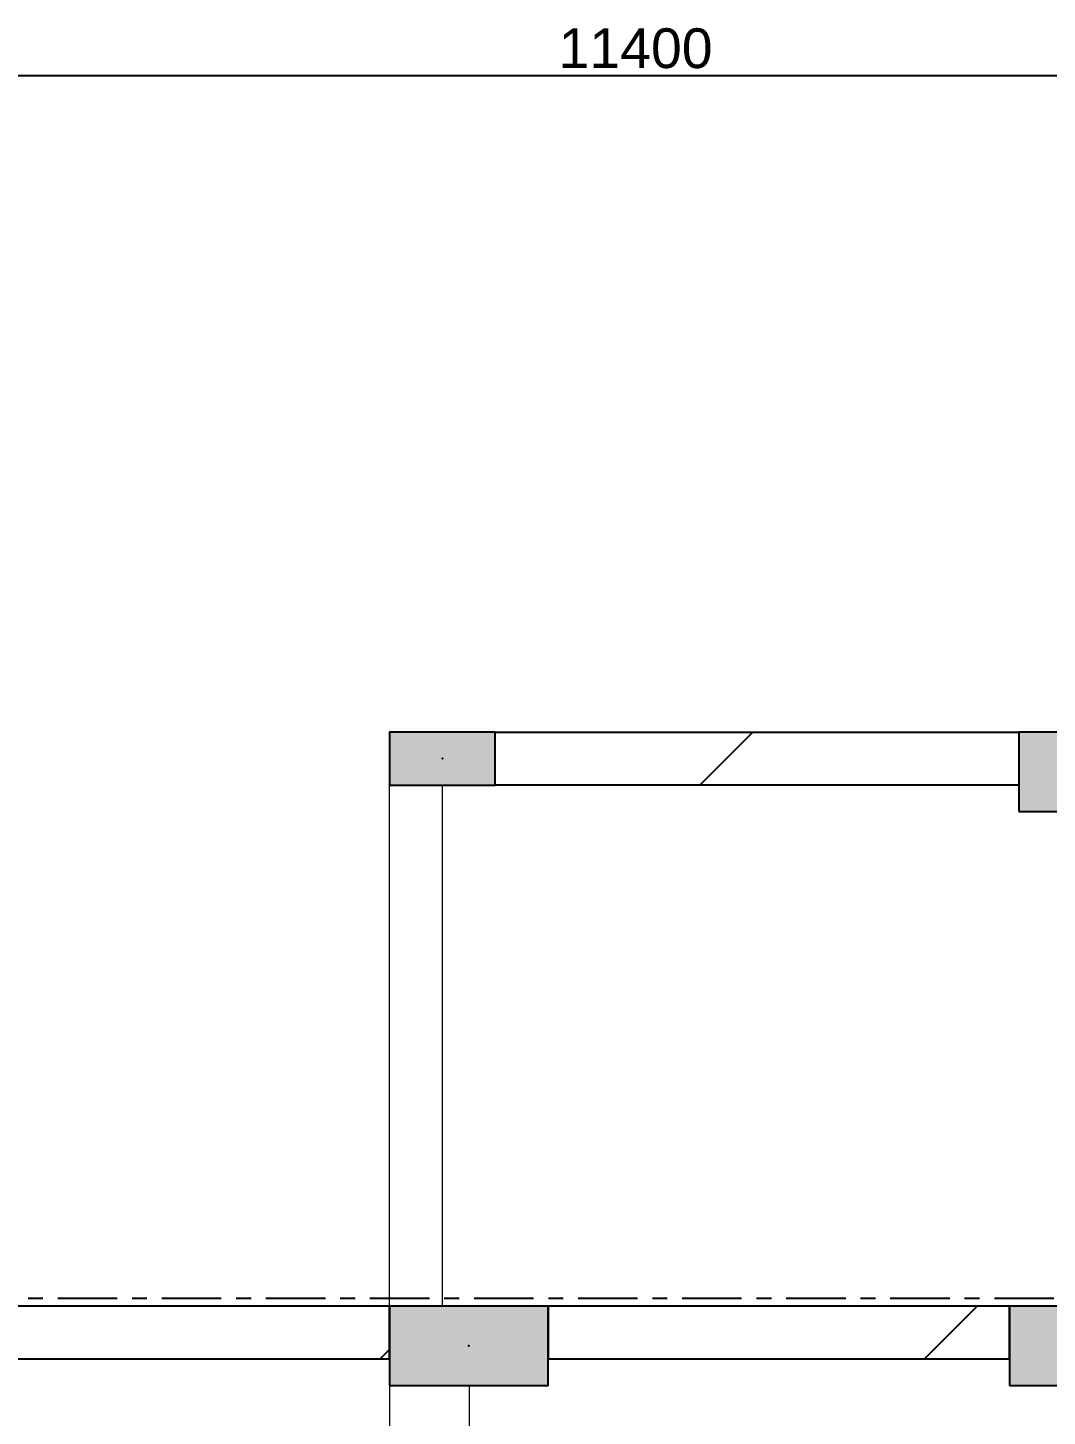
# Model space of a CAD drawing. Header units: millimetres. Extents: x -153298 to 620751, y -313239 to 250031.
# Drawn here: x 35633 to 39490, y 171413 to 176663 of the extents above; entities that cross this region are included whole.
import ezdxf
from ezdxf.enums import TextEntityAlignment as Align

# ---------------------------------------------------------------- set-up
doc = ezdxf.new("R2010")
doc.units = ezdxf.units.MM
for name, pattern in [('CENTER', [2, 1.25, -0.25, 0.25, -0.25]), ('TA_GL_000.90000', [2.475, 0.9, -0.225, 0.225, -0.225, 0.9]), ('XKITLINE00', [0])]:
    doc.linetypes.add(name, pattern=pattern)
doc.layers.get('DEFPOINTS').update_dxf_attribs({"color": 250})
for name, color, linetype in [('000 - 0_SYM_DWG_GRIDLINE_MAIN_COLOR_251', 251, 'Continuous'), ('000 - 0_SYM_DWG_SLOPE-SYM_TEXT_COLOR_3', 3, 'Continuous'), ('000 - CONCRETE_COL_HATCH_', 251, 'Continuous'), ('000 - CONCRETE_WALL_CUT_COLOR_2', 2, 'Continuous'), ('000 - CONCRETE_WALL_HATCH_', 251, 'Continuous'), ('000 - CONCRETE_WALL_WIPEOUT_', 250, 'Continuous'), ('000 - D I M', 1, 'Continuous'), ('000 - EXISTING_COLUMN_CUT_COLOR_5', 5, 'Continuous'), ('000 - EXISTING_CONCRETE_MAIN_COLOR_1', 1, 'Continuous'), ('000 - GRID', 251, 'CENTER')]:
    doc.layers.add(name, color=color, linetype=linetype)
doc.styles.add('ARIAL', font='arial.ttf')
doc.styles.add('FAMELINE_FOR_CKST', font='arial.ttf')
doc.styles.add('TA', font='', dxfattribs={"height": 4.5})
doc.styles.get('TA').set_extended_font_data('Cordia New')
doc.dimstyles.new('FAMELINE-CKST_C-C', dxfattribs={"dimtxt": 0.3, "dimasz": 0.15, "dimexe": 0.1, "dimexo": 0.1, "dimgap": 0.05, "dimtad": 1, "dimzin": 0, "dimdsep": 46, "dimtxsty": 'FAMELINE_FOR_CKST', "dimblk": 'ORIGIN', "dimblk1": 'ORIGIN', "dimblk2": 'ORIGIN', "dimsah": 1, "dimcen": 0.1, "dimdle": 0.1, "dimclrd": 256, "dimclre": 256, "dimclrt": 3, "dimadec": 0, "dimazin": 0, "dimtfac": 1, "dimtix": 1, "dimtmove": 2, "dimatfit": 3, "dimfxl": 1, "dimtolj": 1, "dimtzin": 0, "dimlwd": -1, "dimlwe": -1, "dimarcsym": 0})

# ---------------------------------------------------------------- blocks, each defined once
blk = doc.blocks.new('*A21352055')
at = {"layer": '000 - EXISTING_CONCRETE_MAIN_COLOR_1', "linetype": 'XKITLINE00', "lineweight": 0}
for p, q in [((491.350427, 182.099934), (507.198427, 182.099934)), ((491.350427, 180.499934), (507.198427, 180.499934))]:
    blk.add_line(p, q, dxfattribs=at)
blk = doc.blocks.new('*A21872107')
at = {"layer": '000 - EXISTING_CONCRETE_MAIN_COLOR_1', "linetype": 'XKITLINE00', "lineweight": 0}
for p, q in [((488.160418, 140.179979), (488.160418, 162.339977)), ((490.560418, 162.339977), (490.560418, 140.179979)), ((490.560418, 140.179979), (490.550408, 140.179979))]:
    blk.add_line(p, q, dxfattribs=at)
blk = doc.blocks.new('*A23382258')
at = {"layer": '000 - EXISTING_CONCRETE_MAIN_COLOR_1', "linetype": 'XKITLINE00', "lineweight": 0}
for p, q in [((488.150427, 164.739977), (488.150427, 180.499934)), ((489.750427, 164.739977), (489.750427, 180.499934))]:
    blk.add_line(p, q, dxfattribs=at)
blk = doc.blocks.new('*A23412261')
at = {"layer": '000 - EXISTING_CONCRETE_MAIN_COLOR_1', "linetype": 'XKITLINE00', "lineweight": 0}
for p, q in [((442.008418, 164.739977), (488.150427, 164.739977)), ((492.950427, 164.739977), (506.918427, 164.739977)), ((442.008418, 163.139977), (488.150427, 163.139977)), ((492.950427, 163.139977), (506.918427, 163.139977))]:
    blk.add_line(p, q, dxfattribs=at)
blk = doc.blocks.new('*U4810')
at = {"layer": '000 - CONCRETE_COL_HATCH_'}
h = blk.add_hatch(dxfattribs=at)
h.set_pattern_fill('AR-CONC', color=256, scale=0.5)
h.set_pattern_definition([(50, (-4e-21, 0), (3.5863, -0.31376), [0.375, -4.125]), (355, (-4e-21, 0), (-0.693757, 3.76096), [0.3, -3.3]), (100.4514, (0.299, -0.026), (2.892544, 3.4472), [0.3187, -3.50571]), (46.1842, (-4e-21, 1), (5.336207, -0.827596), [0.5625, -6.1875]), (96.6356, (0.4447, 0.931), (4.67331, 4.87059), [0.47805, -5.25857]), (351.1842, (-4e-21, 1), (4.67331, 4.87059), [0.45, -4.95]), (21, (0.5, 0.75), (2.984535, -2.013094), [0.375, -4.125]), (326, (0.5, 0.75), (1.216577, 3.62575), [0.3, -3.3]), (71.4514, (0.7487, 0.5822), (4.201112, 1.612656), [0.3187, -3.50571]), (37.5, (-4e-21, 0), (0.0607993, 1.6644693), [0, -3.26, 0, -3.35, 0, -3.3125]), (7.5, (-4e-21, 0), (1.315348, 1.972059), [0, -1.91, 0, -3.185, 0, -1.2625]), (327.5, (-1.115, 0), (2.669112, -0.1127744), [0, -1.25, 0, -3.9, 0, -5.175]), (317.5, (-1.615, 0), (2.915931, 0.500525), [0, -1.625, 0, -2.59, 0, -3.675])])
h.paths.add_polyline_path([(-300, -150), (300, -150), (300, 150), (-300, 150)])
blk.add_point((0, 0))
at = {"layer": '000 - EXISTING_COLUMN_CUT_COLOR_5'}
blk.add_lwpolyline([(-300, -150), (300, -150), (300, 150), (-300, 150)], close=True, dxfattribs=at)
blk = doc.blocks.new('*U4811')
at = {"layer": '000 - CONCRETE_COL_HATCH_'}
h = blk.add_hatch(dxfattribs=at)
h.set_pattern_fill('AR-CONC', color=256, scale=0.5)
h.set_pattern_definition([(50, (0, -1e-14), (3.5863, -0.31376), [0.375, -4.125]), (355, (0, -1e-14), (-0.693757, 3.76096), [0.3, -3.3]), (100.4514, (0.299, -0.026), (2.892544, 3.4472), [0.3187, -3.50571]), (46.1842, (0, 1), (5.33621, -0.8276), [0.5625, -6.1875]), (96.6356, (0.4447, 0.931), (4.67331, 4.87059), [0.47805, -5.25857]), (351.1842, (0, 1), (4.67331, 4.87059), [0.45, -4.95]), (21, (0.5, 0.75), (2.984535, -2.013094), [0.375, -4.125]), (326, (0.5, 0.75), (1.216577, 3.62575), [0.3, -3.3]), (71.4514, (0.7487, 0.5822), (4.20111, 1.612656), [0.3187, -3.50571]), (37.5, (0, -1e-14), (0.060799, 1.664469), [0, -3.26, 0, -3.35, 0, -3.3125]), (7.5, (0, -1e-14), (1.315348, 1.972059), [0, -1.91, 0, -3.185, 0, -1.2625]), (327.5, (-1.115, -1e-14), (2.669112, -0.112774), [0, -1.25, 0, -3.9, 0, -5.175]), (317.5, (-1.615, -1e-14), (2.91593, 0.500525), [0, -1.625, 0, -2.59, 0, -3.675])])
h.paths.add_polyline_path([(-200, -100), (200, -100), (200, 100), (-200, 100)])
blk.add_point((0, 0))
at = {"layer": '000 - EXISTING_COLUMN_CUT_COLOR_5'}
blk.add_lwpolyline([(-200, -100), (200, -100), (200, 100), (-200, 100)], close=True, dxfattribs=at)
blk = doc.blocks.new('*U4812')
at = {"layer": '000 - CONCRETE_COL_HATCH_'}
h = blk.add_hatch(dxfattribs=at)
h.set_pattern_fill('AR-CONC', color=256, scale=0.5)
h.set_pattern_definition([(50, (-3e-21, 3e-21), (3.5863, -0.31376), [0.375, -4.125]), (355, (-3e-21, 3e-21), (-0.693757, 3.76096), [0.3, -3.3]), (100.4514, (0.299, -0.026), (2.892544, 3.4472), [0.3187, -3.50571]), (46.1842, (-3e-21, 1), (5.336207, -0.827596), [0.5625, -6.1875]), (96.6356, (0.4447, 0.931), (4.67331, 4.87059), [0.47805, -5.25857]), (351.1842, (-3e-21, 1), (4.67331, 4.87059), [0.45, -4.95]), (21, (0.5, 0.75), (2.984535, -2.013094), [0.375, -4.125]), (326, (0.5, 0.75), (1.216577, 3.62575), [0.3, -3.3]), (71.4514, (0.7487, 0.5822), (4.201112, 1.612656), [0.3187, -3.50571]), (37.5, (-3e-21, 3e-21), (0.0607993, 1.6644693), [0, -3.26, 0, -3.35, 0, -3.3125]), (7.5, (-3e-21, 3e-21), (1.315348, 1.972059), [0, -1.91, 0, -3.185, 0, -1.2625]), (327.5, (-1.115, 3e-21), (2.669112, -0.1127744), [0, -1.25, 0, -3.9, 0, -5.175]), (317.5, (-1.615, 3e-21), (2.915931, 0.500525), [0, -1.625, 0, -2.59, 0, -3.675])])
h.paths.add_polyline_path([(-300, -150), (300, -150), (300, 150), (-300, 150)])
blk.add_point((0, 0))
at = {"layer": '000 - EXISTING_COLUMN_CUT_COLOR_5'}
blk.add_lwpolyline([(-300, -150), (300, -150), (300, 150), (-300, 150)], close=True, dxfattribs=at)
blk = doc.blocks.new('*U4813')
at = {"layer": '000 - CONCRETE_COL_HATCH_'}
h = blk.add_hatch(dxfattribs=at)
h.set_pattern_fill('AR-CONC', color=256, scale=0.5)
h.set_pattern_definition([(50, (-3e-21, 3e-21), (3.5863, -0.31376), [0.375, -4.125]), (355, (-3e-21, 3e-21), (-0.693757, 3.76096), [0.3, -3.3]), (100.4514, (0.299, -0.026), (2.892544, 3.4472), [0.3187, -3.50571]), (46.1842, (-3e-21, 1), (5.336207, -0.827596), [0.5625, -6.1875]), (96.6356, (0.4447, 0.931), (4.67331, 4.87059), [0.47805, -5.25857]), (351.1842, (-3e-21, 1), (4.67331, 4.87059), [0.45, -4.95]), (21, (0.5, 0.75), (2.984535, -2.013094), [0.375, -4.125]), (326, (0.5, 0.75), (1.216577, 3.62575), [0.3, -3.3]), (71.4514, (0.7487, 0.5822), (4.201112, 1.612656), [0.3187, -3.50571]), (37.5, (-3e-21, 3e-21), (0.0607993, 1.6644693), [0, -3.26, 0, -3.35, 0, -3.3125]), (7.5, (-3e-21, 3e-21), (1.315348, 1.972059), [0, -1.91, 0, -3.185, 0, -1.2625]), (327.5, (-1.115, 3e-21), (2.669112, -0.1127744), [0, -1.25, 0, -3.9, 0, -5.175]), (317.5, (-1.615, 3e-21), (2.915931, 0.500525), [0, -1.625, 0, -2.59, 0, -3.675])])
h.paths.add_polyline_path([(-300, -150), (300, -150), (300, 150), (-300, 150)])
blk.add_point((0, 0))
at = {"layer": '000 - EXISTING_COLUMN_CUT_COLOR_5'}
blk.add_lwpolyline([(-300, -150), (300, -150), (300, 150), (-300, 150)], close=True, dxfattribs=at)
blk = doc.blocks.new('*U6384')
at = {"layer": '000 - CONCRETE_WALL_HATCH_'}
h = blk.add_hatch(dxfattribs=at)
h.set_pattern_fill('ANSI31', color=256, scale=0.5)
h.set_pattern_definition([(45, (3492, -840506.8), (-841.899, 841.899), [])])
h.paths.add_polyline_path([(0, 0), (1746, 0), (1746, 200), (0, 200)])
at = {"layer": '000 - CONCRETE_WALL_CUT_COLOR_2', "lineweight": -2}
blk.add_lwpolyline([(0, 0), (1746, 0), (1746, 200), (0, 200), (0, 200), (0, 200), (0, 200), (0, 200), (0, 200), (0, 200), (0, 200), (0, 200), (0, 200), (0, 200), (0, 200), (0, 200), (0, 200), (0, 200), (0, 200), (0, 200), (0, 200), (0, 200), (0, 200), (0, 200), (0, 200), (0, 200), (0, 200), (0, 200), (0, 200), (0, 200), (0, 200), (0, 200), (0, 200), (0, 200), (0, 200), (0, 200), (0, 200), (0, 200), (0, 200), (0, 200), (0, 200), (0, 200), (0, 200), (0, 200), (0, 200), (0, 200), (0, 200), (0, 200)], close=True, dxfattribs=at)
blk = doc.blocks.new('*U6386')
at = {"layer": '000 - CONCRETE_WALL_HATCH_'}
h = blk.add_hatch(dxfattribs=at)
h.set_pattern_fill('ANSI31', color=256, scale=0.5)
h.set_pattern_definition([(45, (11535.5, -840506.8), (-841.899, 841.899), [])])
h.paths.add_polyline_path([(0, 0), (5767.8, 0), (5767.8, 200), (0, 200)])
at = {"layer": '000 - CONCRETE_WALL_CUT_COLOR_2', "lineweight": -2}
blk.add_lwpolyline([(0, 0), (5767.8, 0), (5767.8, 200), (0, 200), (0, 200), (0, 200), (0, 200), (0, 200), (0, 200), (0, 200), (0, 200), (0, 200), (0, 200), (0, 200), (0, 200), (0, 200), (0, 200), (0, 200), (0, 200), (0, 200), (0, 200), (0, 200), (0, 200), (0, 200), (0, 200), (0, 200), (0, 200), (0, 200), (0, 200), (0, 200), (0, 200), (0, 200), (0, 200), (0, 200), (0, 200), (0, 200), (0, 200), (0, 200), (0, 200), (0, 200), (0, 200), (0, 200), (0, 200), (0, 200), (0, 200), (0, 200), (0, 200), (0, 200)], close=True, dxfattribs=at)
blk = doc.blocks.new('*U6387')
at = {"layer": '000 - CONCRETE_WALL_HATCH_'}
h = blk.add_hatch(dxfattribs=at)
h.set_pattern_fill('ANSI31', color=256, scale=0.5)
h.set_pattern_definition([(45, (3962, -858906.8), (-841.899, 841.899), [])])
h.paths.add_polyline_path([(0, 0), (1981, 0), (1981, -200), (0, -200)])
at = {"layer": '000 - CONCRETE_WALL_CUT_COLOR_2', "lineweight": -2}
blk.add_lwpolyline([(0, 0), (1981, 0), (1981, -200), (0, -200), (0, -200), (0, -200), (0, -200), (0, -200), (0, -200), (0, -200), (0, -200), (0, -200), (0, -200), (0, -200), (0, -200), (0, -200), (0, -200), (0, -200), (0, -200), (0, -200), (0, -200), (0, -200), (0, -200), (0, -200), (0, -200), (0, -200), (0, -200), (0, -200), (0, -200), (0, -200), (0, -200), (0, -200), (0, -200), (0, -200), (0, -200), (0, -200), (0, -200), (0, -200), (0, -200), (0, -200), (0, -200), (0, -200), (0, -200), (0, -200), (0, -200), (0, -200), (0, -200), (0, -200)], close=True, dxfattribs=at)
blk = doc.blocks.new('W-1-PP19-ST-ENT1-1_20260610-023014_UPPF_ST')
at = {"color": 6}
for name, p in [('*U4811', (4969, 6098)), ('*U4812', (7450, 6048)), ('*U4810', (5069, 3878)), ('*U4813', (7415, 3878))]:
    blk.add_blockref(name, p, dxfattribs=at)
at = {"layer": '000 - EXISTING_CONCRETE_MAIN_COLOR_1', "lineweight": 0, "xscale": 125, "yscale": 125, "zscale": 125}
for name in ['*A21352055', '*A23382258', '*A23412261', '*A21872107']:
    blk.add_blockref(name, (-56249.8, -16564.5), dxfattribs=at)
for name, p in [('*U6387', (5169, 6198)), ('*U6386', (-998.8, 3828)), ('*U6384', (5369, 3828))]:
    blk.add_blockref(name, p)
blk = doc.blocks.new('*U4769')
at = {"layer": '000 - 0_SYM_DWG_GRIDLINE_MAIN_COLOR_251', "color": 0, "linetype": 'ByBlock', "ltscale": 5}
blk.add_line((20, 0), (-600, 0), dxfattribs=at)
at = {"style": 'TA', "flags": 1}
blk.add_attdef('LOCATION', (6, -6), '', height=4.5, rotation=270, dxfattribs=at)
at = {"layer": '000 - 0_SYM_DWG_SLOPE-SYM_TEXT_COLOR_3', "style": 'ARIAL'}
blk.add_attdef('GRID-HEAD', text='', height=4, rotation=180, dxfattribs=at).set_placement((40, 0), align=Align.MIDDLE_CENTER)
blk = doc.blocks.new('_Origin')
at = {"color": 0, "linetype": 'ByBlock', "lineweight": -2}
blk.add_line((0, 0), (-1, 0), dxfattribs=at)
blk.add_circle((0, 0), 0.5, dxfattribs=at)
blk = doc.blocks.new('*D5510')
at = {"layer": '000 - D I M', "transparency": 16777216}
for p, q in [((0, 8450), (0, 8731.2)), ((11400, 8450), (11400, 8731.2)), ((75, 8681.2), (11325, 8681.2))]:
    blk.add_line(p, q, dxfattribs=at)
at = {"layer": 'DEFPOINTS', "color": 0, "transparency": 16777216}
for p in [(11400, 8681.2), (0, 8400), (11400, 8400)]:
    blk.add_point(p, dxfattribs=at)
at = {"layer": '000 - D I M', "transparency": 16777216, "xscale": 75, "yscale": 75, "zscale": 75, "rotation": 180}
blk.add_blockref('_Origin', (0, 8681.2), dxfattribs=at)
at = {"layer": '000 - D I M', "transparency": 16777216, "xscale": 75, "yscale": 75, "zscale": 75}
blk.add_blockref('_Origin', (11400, 8681.2), dxfattribs=at)
at = {"layer": '000 - D I M', "color": 3, "transparency": 16777216, "insert": (5700, 8782.8), "char_height": 150, "attachment_point": 5, "style": 'FAMELINE_FOR_CKST'}
blk.add_mtext('\\A1;11400', dxfattribs=at)
blk = doc.blocks.new('W-1-PP19-ST-ENT1-1_20260610-010700_LOPF_DIMS')
at = {"layer": '000 - GRID', "linetype": 'TA_GL_000.90000', "xscale": 50, "yscale": 50, "zscale": 50, "rotation": 180}
blk.add_blockref('*U4769', (-2180, 4058), dxfattribs=at)
at = {"layer": '000 - D I M'}
dim = blk.add_linear_dim(base=(11400, 8681.2), p1=(0, 8400), p2=(11400, 8400), angle=180, dimstyle='FAMELINE-CKST_C-C', override={"dimscale": 500, "dimdec": 0, "dimlfac": 1}, dxfattribs=at)
dim.commit()
dim.dimension.update_dxf_attribs({"geometry": '*D5510', "text_midpoint": (5700, 8782.8)})

msp = doc.modelspace()

# ---------------------------------------------------------------- block references
at = {"color": 6}
msp.add_blockref('W-1-PP19-ST-ENT1-1_20260610-023014_UPPF_ST', (32232.7713, 167801.6448), dxfattribs=at)

# ---------------------------------------------------------------- next in the draw order: block references
msp.add_blockref('W-1-PP19-ST-ENT1-1_20260610-010700_LOPF_DIMS', (32232.7713, 167801.6448), dxfattribs=at)

doc.saveas('drawing.dxf')
